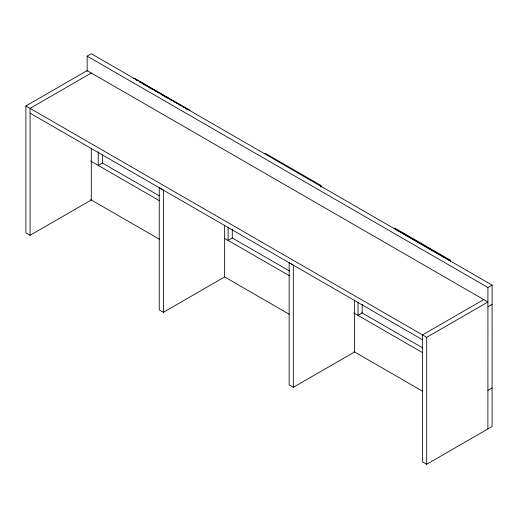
<?xml version="1.0" encoding="UTF-8"?>
<svg xmlns="http://www.w3.org/2000/svg" width="518" height="518" viewBox="0 0 518 518"><rect width="100%" height="100%" fill="white"/><g stroke="black" fill="none" stroke-linecap="round" stroke-linejoin="round"><path stroke-width="0.78" d="M87.153 71.4L87.153 56.138L91.33 53.73L492.1 285.107L492.074 426.528L426.696 464.27L422.52 461.862L422.52 334.919L483.754 299.572M25.9 105.963L87.128 70.616L487.924 301.981L426.696 337.335L25.9 105.963L25.9 232.906L30.076 235.314L91.304 199.967L91.304 148.219M91.33 73.012L30.076 108.379L30.076 235.314M133.702 78.574L134.395 78.173L190.061 110.308L189.361 110.71M264.588 153.755L265.281 153.354L320.946 185.489L320.946 187.095M320.247 185.891L320.946 185.489M163.41 312.296L163.41 190.177L159.24 187.769L159.24 309.887L163.41 312.296L224.637 276.949L224.637 225.188M450.485 260.217L449.786 260.619L394.127 228.483L394.82 228.082L450.485 260.217L450.485 261.823M293.33 387.302L293.33 265.184L289.154 262.775L289.154 384.893L293.33 387.302L354.558 351.955L354.558 300.194M487.898 428.936L487.924 287.522L492.1 285.107M487.924 306.805L492.1 304.39M487.898 390.371L492.1 387.95M135.787 79.778L137.179 80.581M139.264 81.786L140.656 82.589M142.049 83.398L146.918 86.208M148.31 87.011L153.179 89.821M154.571 90.624L158.748 93.039M160.833 94.244L168.486 98.66M169.878 99.462L171.27 100.265M173.362 101.47L174.747 102.273M176.139 103.076L177.532 103.885M178.924 104.688L181.015 105.892M182.407 106.695L183.793 107.498M185.185 108.301L187.276 109.505M87.153 56.138L487.924 287.522M30.102 113.183L422.52 339.743M102.512 163.053L159.266 195.817M232.135 237.891L289.588 271.056M361.752 312.723L422.707 347.915M90.605 161.001L159.298 200.654M224.456 238.274L289.614 275.893M353.859 312.989L422.74 352.752M90.631 199.579L159.298 239.219M224.456 276.839L289.614 314.458M354.072 351.677L422.74 391.317M426.696 337.335L426.696 464.27M362.211 304.15L362.211 312.989L358.035 315.397L358.035 302.544M232.291 229.144L232.291 237.982L228.121 240.391L228.121 227.538M102.434 154.973L102.434 163.008L98.258 165.417L98.258 151.761"/></g></svg>
